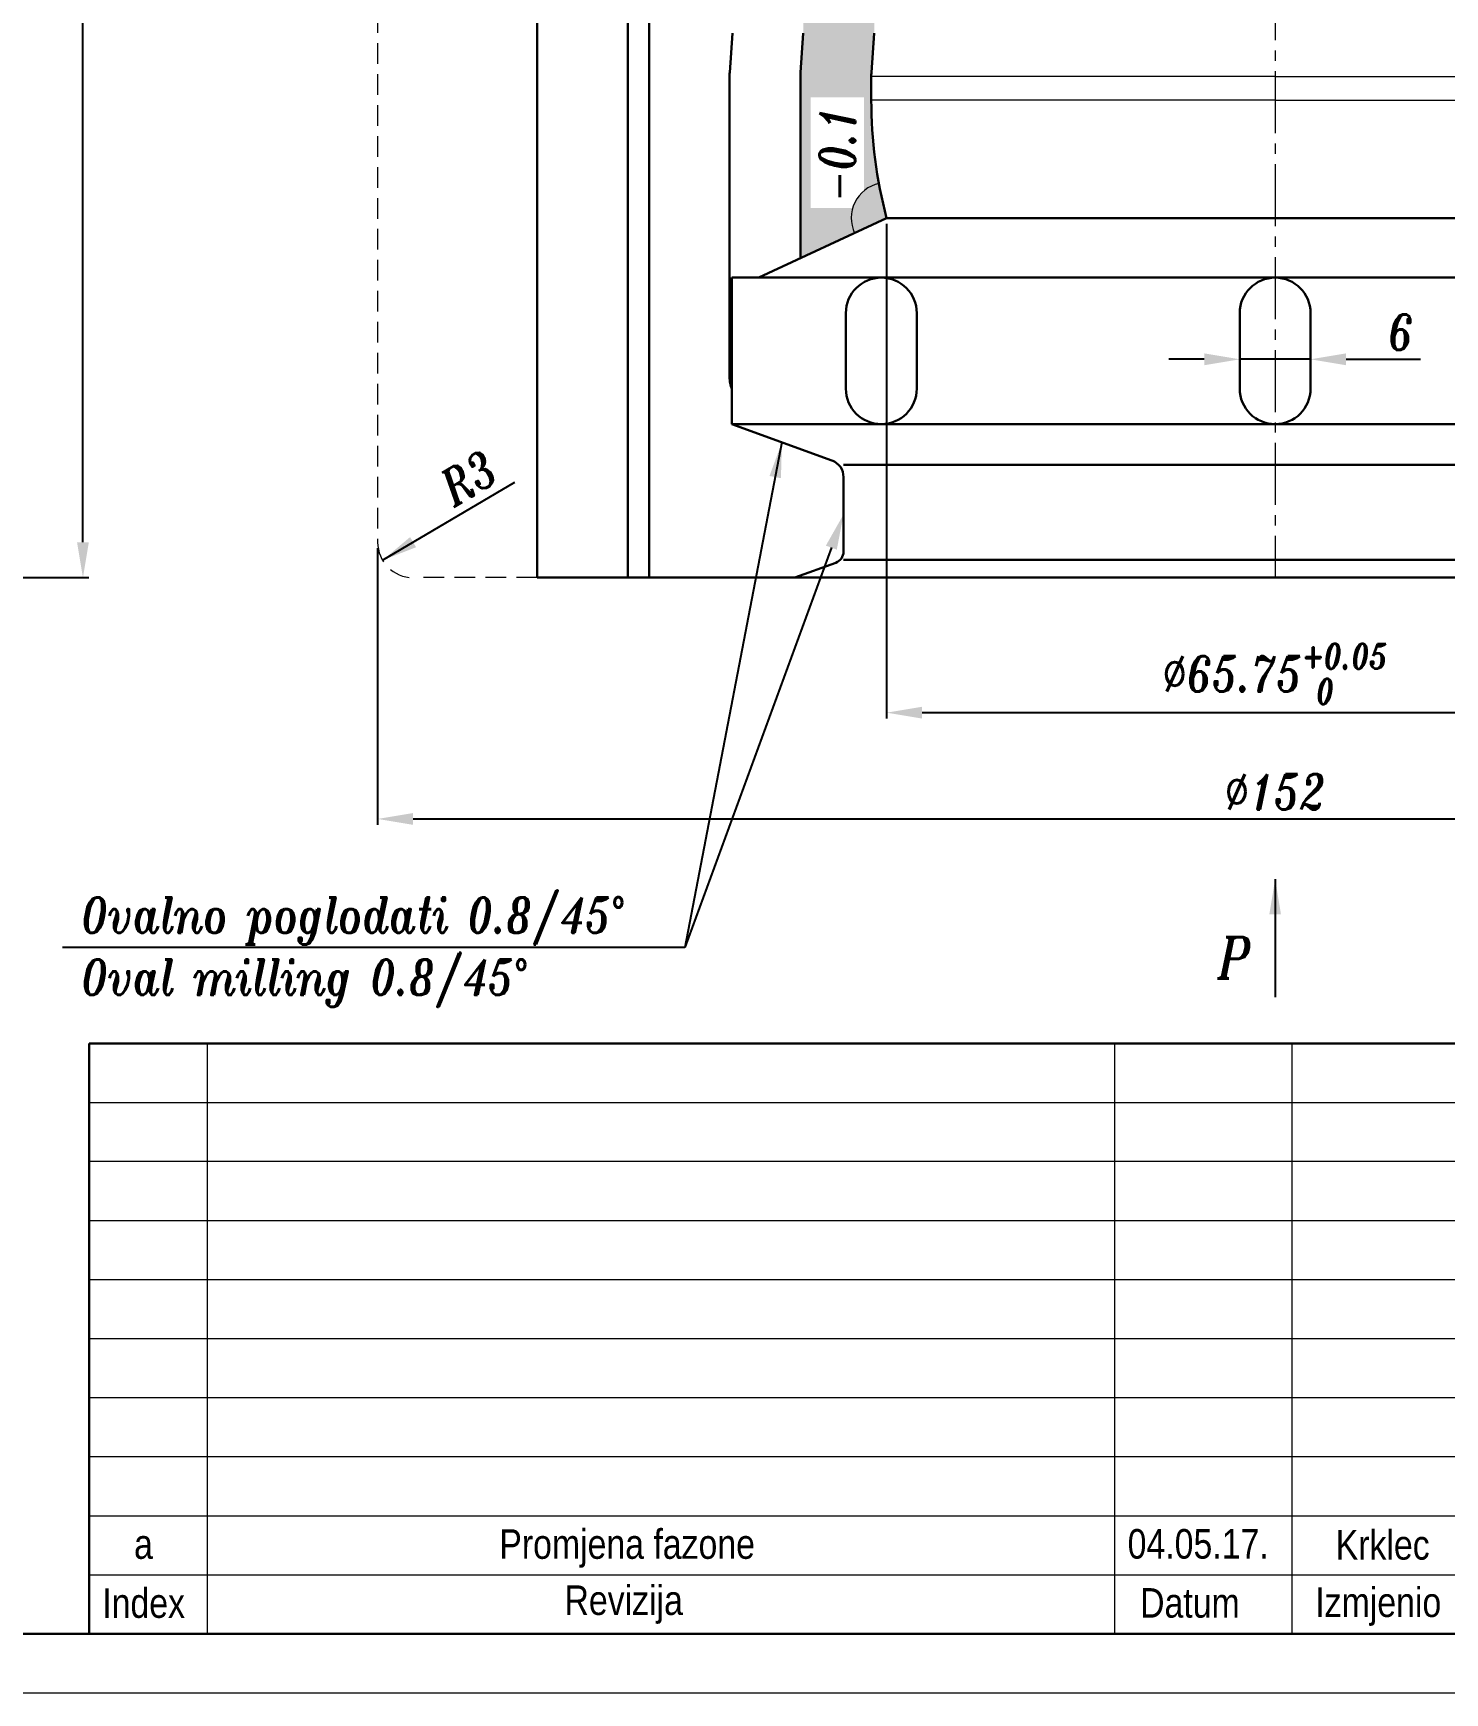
# Model space of a CAD drawing. Extents: x -409 to 623, y -170 to 506.
# Drawn here: x 208.1 to 327.6, y -94.1 to 46.4 of the extents above; entities that cross this region are included whole.
import ezdxf
from ezdxf import colors
from ezdxf.entities.mleader import LeaderData, LeaderLine
from ezdxf.math import Vec2, Vec3

# ---------------------------------------------------------------- set-up
doc = ezdxf.new("R2010")
doc.units = 0
doc.header["$LTSCALE"] = 7
doc.header["$MEASUREMENT"] = 0
doc.linetypes.add('CENTER2', pattern=[1.125, 0.75, -0.125, 0.125, -0.125])
doc.linetypes.add('HIDDEN', pattern=[0.375, 0.25, -0.125])
doc.layers.get('0').update_dxf_attribs({"linetype": 'CONTINUOUS', "lineweight": 15})
for name, color, linetype, lineweight in [('1', 1, 'CENTER2', 15), ('2', 2, 'HIDDEN', 15), ('3', 3, 'CONTINUOUS', 30), ('8', 252, 'CONTINUOUS', 15), ('ENGLISH', 252, 'CONTINUOUS', 18)]:
    doc.layers.add(name, color=color, linetype=linetype, lineweight=lineweight)
doc.styles.add('ITALICT', font='ITALICT.shx', dxfattribs={"width": 0.8, "height": 3})
doc.styles.get("Standard").update_dxf_attribs({"font": 'isocp.shx', "height": 3})
doc.styles.add('style2', font='swissc.ttf')
doc.dimstyles.get("Standard").update_dxf_attribs({"dimtxt": 3, "dimasz": 3, "dimexe": 0.5, "dimexo": 0.5, "dimgap": 0.8, "dimtad": 1, "dimdsep": 46, "dimtxsty": 'ITALICT', "dimcen": 0.09, "dimazin": 2, "dimtfac": 1, "dimtmove": 0, "dimatfit": 3, "dimfxl": 1, "dimtolj": 1, "dimtzin": 0, "dimarcsym": 0})

# ---------------------------------------------------------------- blocks, each defined once
blk = doc.blocks.new('*D31')
at = {"color": 0, "linetype": 'ByBlock', "lineweight": -2, "transparency": 16777216}
for p, q in [((280.3560759354108, 30.26825387316246), (280.3560759354108, -11.62192216526133)), ((346.1560759354107, 30.26825387316422), (346.1560759354107, -11.62192216526133)), ((283.3560759354108, -11.12192216526133), (343.1560759354107, -11.12192216526133))]:
    blk.add_line(p, q, dxfattribs=at)
at = {"color": 0, "transparency": 16777216}
for points in [[(283.3560759354108, -10.62192216526133), (283.3560759354108, -11.62192216526133), (280.3560759354108, -11.12192216526133)], [(343.1560759354107, -11.62192216526133), (343.1560759354107, -10.62192216526133), (346.1560759354107, -11.12192216526133)]]:
    blk.add_solid(points, dxfattribs=at)
at = {"color": 0, "transparency": 16777216, "insert": (313.2560759354108, -7.83692216526133), "char_height": 3, "attachment_point": 5, "style": 'ITALICT'}
blk.add_mtext('\\A1;%%C65.75{}{\\H0.71x;\\C3;\\S+0.05^  0;}', dxfattribs=at)
blk = doc.blocks.new('*D56')
at = {"color": 0, "lineweight": -2, "transparency": 16777216}
for p, q in [((237.2560759354109, 2.818253873164418), (237.2560759354109, -20.62192216526133)), ((389.2560759354111, 2.818253873164503), (389.2560759354111, -20.62192216526133)), ((240.2560759354109, -20.12192216526133), (386.2560759354111, -20.12192216526133))]:
    blk.add_line(p, q, dxfattribs=at)
at = {"color": 0, "transparency": 16777216}
for points in [[(240.2560759354109, -19.62192216526133), (240.2560759354109, -20.62192216526133), (237.2560759354109, -20.12192216526133)], [(386.2560759354111, -20.62192216526133), (386.2560759354111, -19.62192216526133), (389.2560759354111, -20.12192216526133)]]:
    blk.add_solid(points, dxfattribs=at)
at = {"color": 0, "transparency": 16777216, "insert": (313.256075935411, -17.82192216526133), "char_height": 3, "attachment_point": 5, "style": 'ITALICT'}
blk.add_mtext('\\A1;%%c152', dxfattribs=at)
blk = doc.blocks.new('*D64')
at = {"color": 0, "lineweight": -2, "transparency": 16777216}
blk.add_line((237.6738271745294, 1.791167976128447), (248.8635718050158, 8.408540196617425), dxfattribs=at)
at = {"color": 0, "transparency": 16777216}
blk.add_solid([(240.0015616192382, 3.74862866664462), (240.5105902515835, 2.887879079684124), (237.6738271745294, 1.791167976128447)], dxfattribs=at)
at = {"color": 0, "transparency": 16777216, "insert": (244.9384072723479, 8.759372623121571), "char_height": 3, "attachment_point": 5, "rotation": 30.59914906915379, "style": 'ITALICT'}
blk.add_mtext('\\A1;R3', dxfattribs=at)
blk = doc.blocks.new('*D93')
at = {"color": 0, "lineweight": -2, "transparency": 16777216}
for p, q in [((148.2258858793589, 204.2182538731645), (212.8001589766388, 204.2182538731645)), ((212.3001589766388, 3.318253873164451), (212.3001589766388, 201.2182538731645)), ((147.3758858793589, 0.3182538731644495), (212.8001589766388, 0.3182538731644513))]:
    blk.add_line(p, q, dxfattribs=at)
at = {"color": 0, "transparency": 16777216}
for points in [[(212.8001589766388, 201.2182538731645), (211.8001589766388, 201.2182538731645), (212.3001589766388, 204.2182538731645)], [(211.8001589766388, 3.318253873164451), (212.8001589766388, 3.318253873164451), (212.3001589766388, 0.3182538731644513)]]:
    blk.add_solid(points, dxfattribs=at)
at = {"color": 0, "transparency": 16777216, "insert": (210.0001589766388, 106.2553920564385), "char_height": 3, "attachment_point": 5, "rotation": 90, "style": 'ITALICT'}
blk.add_mtext('\\A1;203.9', dxfattribs=at)
blk = doc.blocks.new('*D113')
at = {"color": 0, "linetype": 'ByBlock', "lineweight": -2, "transparency": 16777216}
for p, q in [((307.2560759354108, 18.80731341265145), (304.2560759354108, 18.80731341265145)), ((310.2560759354108, 19.30731341265145), (310.2560759354108, 19.30731341265145)), ((316.2560759354108, 18.80731341265145), (310.2560759354108, 18.80731341265145)), ((316.2560759354108, 19.30731341265145), (316.2560759354108, 19.30731341265145)), ((319.2560759354108, 18.80731341265145), (325.5703616496965, 18.80731341265145))]:
    blk.add_line(p, q, dxfattribs=at)
at = {"color": 0, "transparency": 16777216}
for points in [[(307.2560759354108, 18.30731341265145), (307.2560759354108, 19.30731341265145), (310.2560759354108, 18.80731341265145)], [(319.2560759354108, 19.30731341265145), (319.2560759354108, 18.30731341265145), (316.2560759354108, 18.80731341265145)]]:
    blk.add_solid(points, dxfattribs=at)
at = {"color": 0, "transparency": 16777216, "insert": (323.9132187925536, 21.10731341265145), "char_height": 3, "attachment_point": 5, "style": 'ITALICT'}
blk.add_mtext('\\A1;6', dxfattribs=at)

msp = doc.modelspace()

# ---------------------------------------------------------------- hatches: boundary and pattern name
h = msp.add_hatch(color=256)
edge = h.paths.add_edge_path()
edge.add_arc((318.167614396945, 40.7682538731646), 39.11153846153414, 190.4179474803217, 194.8138242569912, ccw=False)
edge.add_arc((280.3560759354107, 30.7682538731625), 2.999999999999956, 102.6158858686428, 205.0000197470661)
edge.add_line((277.6371530112688, 29.50039815085995), (280.3560759354108, 30.76825387316524))
h.paths.add_polyline_path([(348.874998859552, 29.50039815086011, 0.4790346032938425), (346.8113173845664, 33.69582259879792, -0.01918298332537638), (346.156075935411, 30.76825387316497)])
at = {"layer": '8'}
h = msp.add_hatch(dxfattribs=at)
h.set_pattern_fill('DOTS', color=256, scale=15, angle=45, style=0)
h.set_pattern_definition([(45, (0, 0), (-0.3314563036811941, 0.9943689110435826), [0, -0.9375])])
edge = h.paths.add_edge_path()
edge.add_line((273.3060759354109, 84.30210374211951), (279.3060759354109, 84.30210374211951))
edge.add_line((279.3060759354109, 84.30210374211951), (279.3060759354109, 163.2682538731645))
edge.add_arc((274.3060759354087, 163.2682538731641), 5.000000000002149, 0, 3.908906042391789)
edge.add_line((279.2944444079218, 163.6091057214189), (279.0677074628999, 166.92740202491))
edge.add_arc((284.0560759354243, 167.2682538731653), 5.000000000013394, 180.0000000000006, 183.9089060423924, ccw=False)
edge.add_line((279.0560759354109, 167.2682538731652), (279.0560759354109, 170.6682538731643))
edge.add_arc((321.8560759354115, 170.6682538731644), 42.80000000000058, 138.7588346032912, 180, ccw=False)
edge.add_arc((274.0175599324622, 212.6084587681763), 20.81999999999958, 318.7588346032907, 354.9298904621547)
edge.add_line((294.7560976197714, 210.7684982816332), (299.9132940606625, 271.4682538731645))
edge.add_line((299.9132940606625, 271.4682538731645), (290.8399714756374, 271.4682538731645))
edge.add_arc((290.8399714756374, 268.4682538731645), 2.999999999999979, -5.070109537845497, 90, ccw=False)
edge.add_line((293.8282333902353, 268.2031298837491), (288.7795737905755, 211.2987462604643))
edge.add_arc((274.017559932461, 212.6084587681766), 14.82000000000071, 318.7588346032919, 354.9298904621546, ccw=False)
edge.add_arc((321.8560759354106, 170.6682538731645), 48.7999999999998, 138.758834603291, 180)
edge.add_line((273.0560759354108, 170.6682538731645), (273.0560759354109, 167.2682538731645))
edge.add_arc((278.056075935413, 167.2682538731649), 5.000000000002149, 180, 183.9089060423918)
edge.add_line((273.0677074628999, 166.9274020249101), (273.2944444079218, 163.6091057214191))
edge.add_arc((268.3060759353962, 163.2682538731638), 5.000000000014643, 0, 3.9089060423917203, ccw=False)
edge.add_line((273.3060759354109, 163.2682538731638), (273.3060759354109, 90.04186510418953))
edge.add_line((273.3060759354109, 90.04186510418953), (273.3060759354109, 84.30210374211951))
edge = h.paths.add_edge_path()
edge.add_arc((280.3560759354107, 30.76825387316249), 2.999999999999957, 102.61588586864337, 205.0000197470665, ccw=False)
edge.add_arc((318.1676143969451, 40.7682538731644), 39.11153846153417, 179.9999999999998, 190.4179474803214, ccw=False)
edge.add_line((279.0560759354109, 40.7682538731645), (279.0560759354109, 42.7682538731645))
edge.add_arc((284.0560759354251, 42.76825387316367), 5.00000000001421, 176.091093957616, 180, ccw=False)
edge.add_line((279.0677074628999, 43.10910572141907), (279.2944444079218, 46.42740202490999))
edge.add_arc((274.3060759353971, 46.76825387316536), 5.000000000013817, 356.0910939576065, 359.9999999999899)
edge.add_line((279.3060759354109, 46.76825387316536), (279.3060759354109, 69.87032076156734))
edge.add_spline(control_points=[(279.3060759354109, 69.87032076156731), (279.1433635578896, 69.92860268470255), (278.5639086227063, 70.06655634719269), (277.8430705574385, 69.90873695098688), (277.4000786750469, 69.84325009847306)], knot_values=[1.098986622726365, 1.098986622726365, 1.098986622726365, 1.098986622726365, 1.615113882004922, 2.846924456898239, 2.846924456898239, 2.846924456898239, 2.846924456898239], degree=3, periodic=0)
edge.add_spline(control_points=[(277.4000786750469, 69.84325009847306), (277.0098138064108, 69.78555780452916), (275.8913193502785, 69.71249121238748), (276.6841928735308, 72.92060874331784), (276.4712120460931, 74.85563101290924), (275.8848573746001, 77.82286700147677), (276.9618200206963, 77.87898190651549), (277.4000786750469, 77.84429800077127)], knot_values=[2.846924456898239, 2.846924456898239, 2.846924456898239, 2.846924456898239, 3.932119042406433, 6.418787099885904, 9.439016894986786, 11.67917280783765, 12.88535559691019, 12.88535559691019, 12.88535559691019, 12.88535559691019], degree=3, periodic=0)
edge.add_spline(control_points=[(277.4000786750469, 77.84429800077127), (277.8379652409895, 77.809643542202), (278.5352382409104, 77.68546851371515), (279.1400810098967, 77.71340918166842), (279.3060759354108, 77.73105125207009)], knot_values=[12.88535559691019, 12.88535559691019, 12.88535559691019, 12.88535559691019, 14.09051431805087, 14.56898365671836, 14.56898365671836, 14.56898365671836, 14.56898365671836], degree=3, periodic=0)
edge.add_line((279.3060759354109, 77.7310512520701), (279.3060759354109, 84.30210374211951))
edge.add_line((279.3060759354109, 84.30210374211951), (273.3060759354109, 84.30210374211951))
edge.add_line((273.3060759354109, 84.30210374211951), (273.3060759354109, 46.76825387316536))
edge.add_arc((268.3060759353971, 46.76825387316536), 5.000000000013817, 356.0910939576166, 360, ccw=False)
edge.add_line((273.2944444079218, 46.42740202490999), (273.0677074628999, 43.10910572141907))
edge.add_arc((278.0560759354251, 42.76825387316367), 5.00000000001421, 176.0910939576065, 179.9999999999905)
edge.add_line((273.0560759354109, 42.7682538731645), (273.0560759354109, 27.36420490559506))
edge.add_line((273.0560759354109, 27.36420490559506), (277.6371530112688, 29.50039815085995))
h.paths.add_polyline_path([(275.4489330782681, 137.1054220708533), (277.1632187925538, 137.1054220708533), (277.1632187925538, 134.1054220708533), (275.4489330782681, 134.1054220708533), (275.4489330782681, 137.1054220708533)], flags=16)
h.paths.add_polyline_path([(273.9307333137828, 31.61018654002152), (273.9307333137828, 40.99590082573582), (278.4307333137828, 40.99590082573582), (278.4307333137828, 31.61018654002152)])
h.paths.add_polyline_path([(293.6160069254223, 260.3095547576244), (294.6545553280578, 269.9825335778327), (299.1288406854229, 269.5021477528251), (298.0902922827873, 259.8291689326168)], flags=16)

# ---------------------------------------------------------------- linework, layer by layer
for p, q in [((222.8160885203038, -39.13705040572137), (222.8160885203038, -89.13705040572154)), ((299.657893717166, -39.13705040572137), (299.657893717166, -89.13705040572154)), ((314.657893717166, -39.13705040572137), (314.657893717166, -89.13705040572154)), ((212.8160885203038, -44.13705040572137), (426.4996989140282, -44.13705040572148)), ((426.4996989140282, -49.13705040572148), (212.8160885203038, -49.13705040572137)), ((212.8160885203038, -54.13705040572148), (381.657893717166, -54.13705040572148)), ((212.8160885203038, -59.13705040572148), (381.657893717166, -59.13705040572148)), ((212.8160885203038, -64.13705040572148), (381.657893717166, -64.13705040572148)), ((212.8160885203038, -69.13705040572148), (426.4996989140282, -69.13705040572148)), ((329.657893717166, -74.13705040572148), (212.8160885203038, -74.13705040572148)), ((212.8160885203038, -79.1370504057216), (426.4996989140282, -79.13705040572148)), ((212.8160885203038, -84.13705040572148), (426.4996989140282, -84.13705040572148)), ((11.49969891402822, -94.1370504057216), (431.4996989140282, -94.1370504057216))]:
    msp.add_line(p, q)
msp.add_arc((280.3560759354108, 30.76825387316246), 3, 102.6158858686449, 205.0000197470655)
at = {"layer": '1'}
msp.add_line((313.2560759354109, 279.4682538731645), (313.2560759354108, 0.3182538731643376), dxfattribs=at)
at = {"layer": '2'}
for p, q in [((237.2560759354112, 184.7182538731645), (237.2560759354109, 3.318253873164446)), ((250.7560759354109, 0.318253873164446), (240.2560759354109, 0.318253873164446))]:
    msp.add_line(p, q, dxfattribs=at)
msp.add_arc((240.2560759354109, 3.318253873164446), 3, 180, 270, dxfattribs=at)
at = {"layer": '3'}
for p, q in [((250.7560759354109, 279.4682538731645), (250.756075935411, 0.3182538731644513)), ((258.4362312757232, 279.4682538731645), (258.4362312757232, 0.3182538731644513)), ((260.2560836188025, 279.4682538731645), (260.2560836188026, 0.3182538731644513)), ((267.2944444079218, 46.42740202491), (267.0677074628999, 43.10910572141899)), ((273.2944444079218, 46.42740202491), (273.0677074628999, 43.10910572141899)), ((279.2944444079218, 46.42740202491), (279.0677074628999, 43.10910572141899)), ((267.0560759354109, 42.7682538731645), (267.0560759354109, 17.34117443697302)), ((273.0560759354109, 42.7682538731645), (273.0560759354109, 27.36420490559505)), ((279.0560759354109, 42.7682538731645), (279.0560759354109, 40.7682538731645)), ((280.3560759354102, 30.76825387316496), (269.5358643307572, 25.72270179895807)), ((313.2560759354106, 30.76825387316447), (280.3560759354102, 30.76825387316496)), ((313.2560759354106, 30.76825387316447), (346.156075935411, 30.76825387316496)), ((267.2560759354105, 25.72270179895807), (267.256075935411, 13.31777258697997)), ((313.2560759354103, 25.72270179895801), (267.2560759354105, 25.72270179895807)), ((313.2560759354109, 25.72270179895801), (359.2560759354107, 25.72270179895807)), ((276.9035634380478, 22.72270179895803), (276.9035634380476, 16.3177725869813)), ((282.9035634380478, 22.72270179895803), (282.9035634380476, 16.31777258698109)), ((310.2560759354103, 22.72270179895799), (310.2560759354109, 16.31777258698015)), ((316.2560759354103, 22.72270179895799), (316.2560759354109, 16.31777258698023)), ((267.256075935411, 13.31777258697997), (313.256075935411, 13.31777258698008)), ((275.7191061503995, 10.23748149702879), (267.256075935411, 13.31777258697997)), ((359.2560759354109, 13.31777258697997), (313.2560759354109, 13.31777258698008)), ((313.256075935411, 9.878253873164395), (276.7060759354113, 9.878253873164395)), ((313.2560759354109, 9.878253873164395), (349.8060759354105, 9.878253873164395)), ((276.7060759354109, 8.827942565849922), (276.7060759354108, 2.518461411374)), ((276.0480960787366, 1.578768790588123), (272.5848598062293, 0.318253873164446)), ((276.7060759354111, 1.818253873164332), (313.2560759354108, 1.818253873164332)), ((349.8060759354107, 1.818253873164332), (313.2560759354109, 1.818253873164332)), ((313.2560759354109, 0.3182538731643323), (250.7560759354107, 0.318253873164446)), ((313.2560759354109, 0.3182538731643323), (375.7560759354112, 0.318253873164446)), ((212.8160885203038, -39.13705040572137), (426.4996989140282, -39.13705040572137)), ((212.8160885203038, -39.13705040572137), (212.8160885203038, -89.13705040572154)), ((31.49969891402822, -89.1370504057216), (426.4996989140282, -89.13705040572154)), ((212.8160885203038, -89.13705040572165), (426.4996989140282, -89.13705040572154))]:
    msp.add_line(p, q, dxfattribs=at)
for centre, radius, start, end in [((272.0560759354109, 42.7682538731645), 5, 176.0910939576064, 180), ((278.0560759354109, 42.7682538731645), 5, 176.0910939576064, 180), ((284.0560759354109, 42.7682538731645), 5, 176.0910939576064, 180), ((318.1676143969474, 40.76825387316448), 39.11153846153649, 180, 194.8138242569911), ((279.9035634380478, 22.72270179895803), 3.00000000000002, 0, 180), ((313.2560759354103, 22.72270179895799), 3.00000000000002, 0, 180), ((270.0560759354109, 17.34117443697302), 3, 179.9999999999999, 201.0394697813163), ((279.9035634380476, 16.31777258698119), 3.000000000000075, 180, 0), ((313.256075935411, 16.31777258698015), 3.000000000000075, 180, 0), ((275.206075935411, 8.827942565849922), 1.5, 0, 69.99999999999652), ((275.7060759354109, 2.518461411374057), 1, 290.0000000000001, 0)]:
    msp.add_arc(centre, radius, start, end, dxfattribs=at)
at = {"layer": '8'}
for p, q in [((313.2560759354109, 42.7682538731645), (279.0560759354109, 42.7682538731645)), ((313.2560759354109, 42.7682538731645), (347.456075935411, 42.7682538731645)), ((313.2560759354109, 40.7682538731645), (279.0560759354109, 40.7682538731645)), ((313.2560759354109, 40.7682538731645), (347.456075935411, 40.7682538731645))]:
    msp.add_line(p, q, dxfattribs=at)

# ---------------------------------------------------------------- texts
at = {"style": 'ITALICT', "width": 0.8000000000000002}
msp.add_text('-0.1', height=3, rotation=90, dxfattribs=at).set_placement((277.6807333137828, 32.13161511145006))
at = {"style": 'ITALICT'}
for s, height, width, p in [('Ovalno poglodati 0.8/45°', 3, 0.8000000000000002, (212.175990135408, -29.76809071980111)), ('P', 3.5, 0.8, (308.38604634764, -33.64348250865155))]:
    msp.add_text(s, height=height, dxfattribs=dict(at, width=width)).set_placement(p)
at = {"style": 'style2'}
for s, p in [('a', (216.6277789957598, -82.78871469239823)), ('Promjena fazone', (247.5555233680763, -82.78854592707377)), ('04.05.17.', (300.7653711767101, -82.77141718549053)), ('Krklec', (318.3819469494674, -82.85737558532166)), ('Index', (213.932129838752, -87.78871469239812)), ('Revizija', (253.077433721882, -87.54312768912678)), ('Datum', (301.8199026678883, -87.77141718549046)), ('Izmjenio', (316.656349963903, -87.71357583652457))]:
    msp.add_text(s, height=2.5, dxfattribs=at).set_placement(p)
at = {"layer": 'ENGLISH', "style": 'ITALICT', "width": 0.8000000000000002}
msp.add_text('Oval milling 0.8/45°', height=3, dxfattribs=at).set_placement((212.175990135408, -35.03322579535566))

# ---------------------------------------------------------------- dimensions: what is measured, and where the dimension line sits
dim = msp.add_linear_dim(base=(212.3001589766388, 204.2182538731645), p1=(146.8758858793589, 0.3182538731644495), p2=(147.7258858793589, 204.2182538731645), angle=90, dimstyle='Standard', override={"dimtmove": 0})
dim.commit()
dim.dimension.update_dxf_attribs({"geometry": '*D93', "text_midpoint": (212.3001589766388, 106.2553920564385), "dimtype": 160})
dim = msp.add_linear_dim(base=(346.1560759354107, -11.12192216526133), p1=(280.3560759354108, 30.76825387316246), p2=(346.1560759354107, 30.76825387316422), text='%%C65.75{}{\\H0.71x;\\C3;\\S+0.05^  0;}', dimstyle='Standard', override={"dimpost": '%%C<>', "dimtp": 0.05, "dimfxl": 1.5, "dimtzin": 8, "dimarcsym": 1})
dim.commit()
dim.dimension.update_dxf_attribs({"geometry": '*D31', "text_midpoint": (313.2560759354108, -7.83692216526133)})
dim = msp.add_linear_dim(base=(310.2560759354108, 18.80731341265145), p1=(316.2560759354108, 18.80731341265145), p2=(310.2560759354108, 18.80731341265145), dimstyle='Standard', override={"dimarcsym": 1})
dim.commit()
dim.dimension.update_dxf_attribs({"geometry": '*D113', "text_midpoint": (323.9132187925536, 18.80731341265145), "dimtype": 160})
dim = msp.add_radius_dim(center=(240.2560759354107, 3.318253873164293), mpoint=(237.6738271745294, 1.791167976128447), dimstyle='Standard', override={"dimtmove": 1})
dim.commit()
dim.dimension.update_dxf_attribs({"geometry": '*D64', "text_midpoint": (246.1091731267421, 6.779648573112429), "dimtype": 164})
dim = msp.add_linear_dim(base=(389.2560759354111, -20.12192216526133), p1=(237.2560759354109, 3.318253873164418), p2=(389.2560759354111, 3.318253873164503), text='%%c<>', dimstyle='Standard', override={"dimtmove": 0})
dim.commit()
dim.dimension.update_dxf_attribs({"geometry": '*D56', "text_midpoint": (313.256075935411, -20.12192216526133), "dimtype": 160})

# ---------------------------------------------------------------- leaders
for points, override in [([(271.4875910429053, 11.77762704200438), (263.2653053601579, -31.00549320886822)], {"dimasz": 3, "dimgap": 0.8, "dimtad": 0}), ([(313.256075935411, -25.21205568584649), (313.256075935411, -35.21205568584648)], {"dimgap": 0.7, "dimtad": 0})]:
    msp.add_leader(points, dimstyle='Standard', override=override)
ml = msp.add_multileader_mtext('Standard')
ml.set_content('', color=256)
ml.set_leader_properties()
ml.build(insert=Vec2(0, 0))
ml.multileader.update_dxf_attribs({"text_right_attachment_type": 6, "dogleg_length": 0.36, "arrow_head_size": 3})
ctx = ml.context
ctx.base_point, ctx.arrow_head_size, ctx.plane_origin = Vec3(208.5699075218749, -31.00549320886822), 3, Vec3(296.6998012614258, -82.99774969984483)
ctx.right_attachment, ctx.text_align_type, ctx.attachment_type = 6, 2, 2
notes = []
notes.append((ctx, [(0, (1, 1, 0), (263.2653053601579, -31.00549320886822), (-1, 0), 50.69539783828303, [(0, [(276.7060759354108, 5.673201988611963)], 0, [])])]))
ctx.mtext.insert, ctx.mtext.alignment, ctx.mtext.flow_direction = Vec3(210.5699075218749, -31.00549320886822), 3, 5
for ctx, leaders in notes:
    for number, flags, end, landing, length, lines in leaders:
        leader = LeaderData()
        leader.index, (leader.has_last_leader_line, leader.has_dogleg_vector, leader.attachment_direction) = number, flags
        leader.last_leader_point, leader.dogleg_vector, leader.dogleg_length = Vec3(end), Vec3(landing), length
        for number, points, colour, breaks in lines:
            line = LeaderLine()
            line.index, line.vertices, line.color, line.breaks = number, Vec3.list(points), colors.encode_raw_color(colour), breaks
            leader.lines.append(line)
        ctx.leaders.append(leader)

doc.saveas('drawing.dxf')
